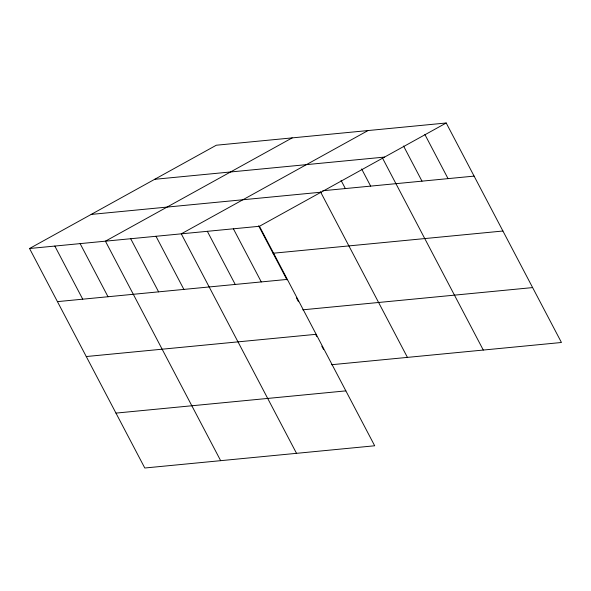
<?xml version="1.0" encoding="UTF-8"?>
<svg xmlns="http://www.w3.org/2000/svg" width="591" height="591" viewBox="0 0 591 591"><rect width="100%" height="100%" fill="white"/><g stroke="black" fill="none" stroke-linecap="round" stroke-linejoin="round"><path stroke-width="0.89" d="M29.55 248.508L259.449 226.279L374.687 445.777L144.788 468.006L29.55 248.508L216.313 145.223L446.212 122.994L561.45 342.492L331.551 364.721M292.176 137.888L105.42 241.172L220.657 460.67M368.045 130.552L181.282 233.837L296.519 453.334M259.449 226.279L446.212 122.994M154.679 179.309L384.578 157.08M322.775 190.745L474.1 176.111M91.184 214.422L321.083 192.193M273.027 253.244L502.926 231.015M57.438 301.632L287.337 279.403M302.725 309.817L532.624 287.588M86.264 356.536L316.163 334.307M115.962 413.102L345.861 390.873M424.877 134.497L448.044 178.63M403.542 146.007L421.989 181.149M382.636 158.336L483.283 350.049M361.633 168.952L370.646 186.113M341.066 180.388L345.358 188.559M320.492 191.809L407.421 357.385M258.614 225.792L287.027 279.912M296.364 297.694L298.485 301.735M315.867 334.846L316.717 336.456M321.8 346.149L323.499 349.377M233.393 228.798L261.281 281.922M207.338 231.317L235.225 284.441M155.994 236.282L183.882 289.405M130.707 238.727L158.595 291.851M80.125 243.618L108.013 296.741M54.837 246.063L82.725 299.186"/></g></svg>
